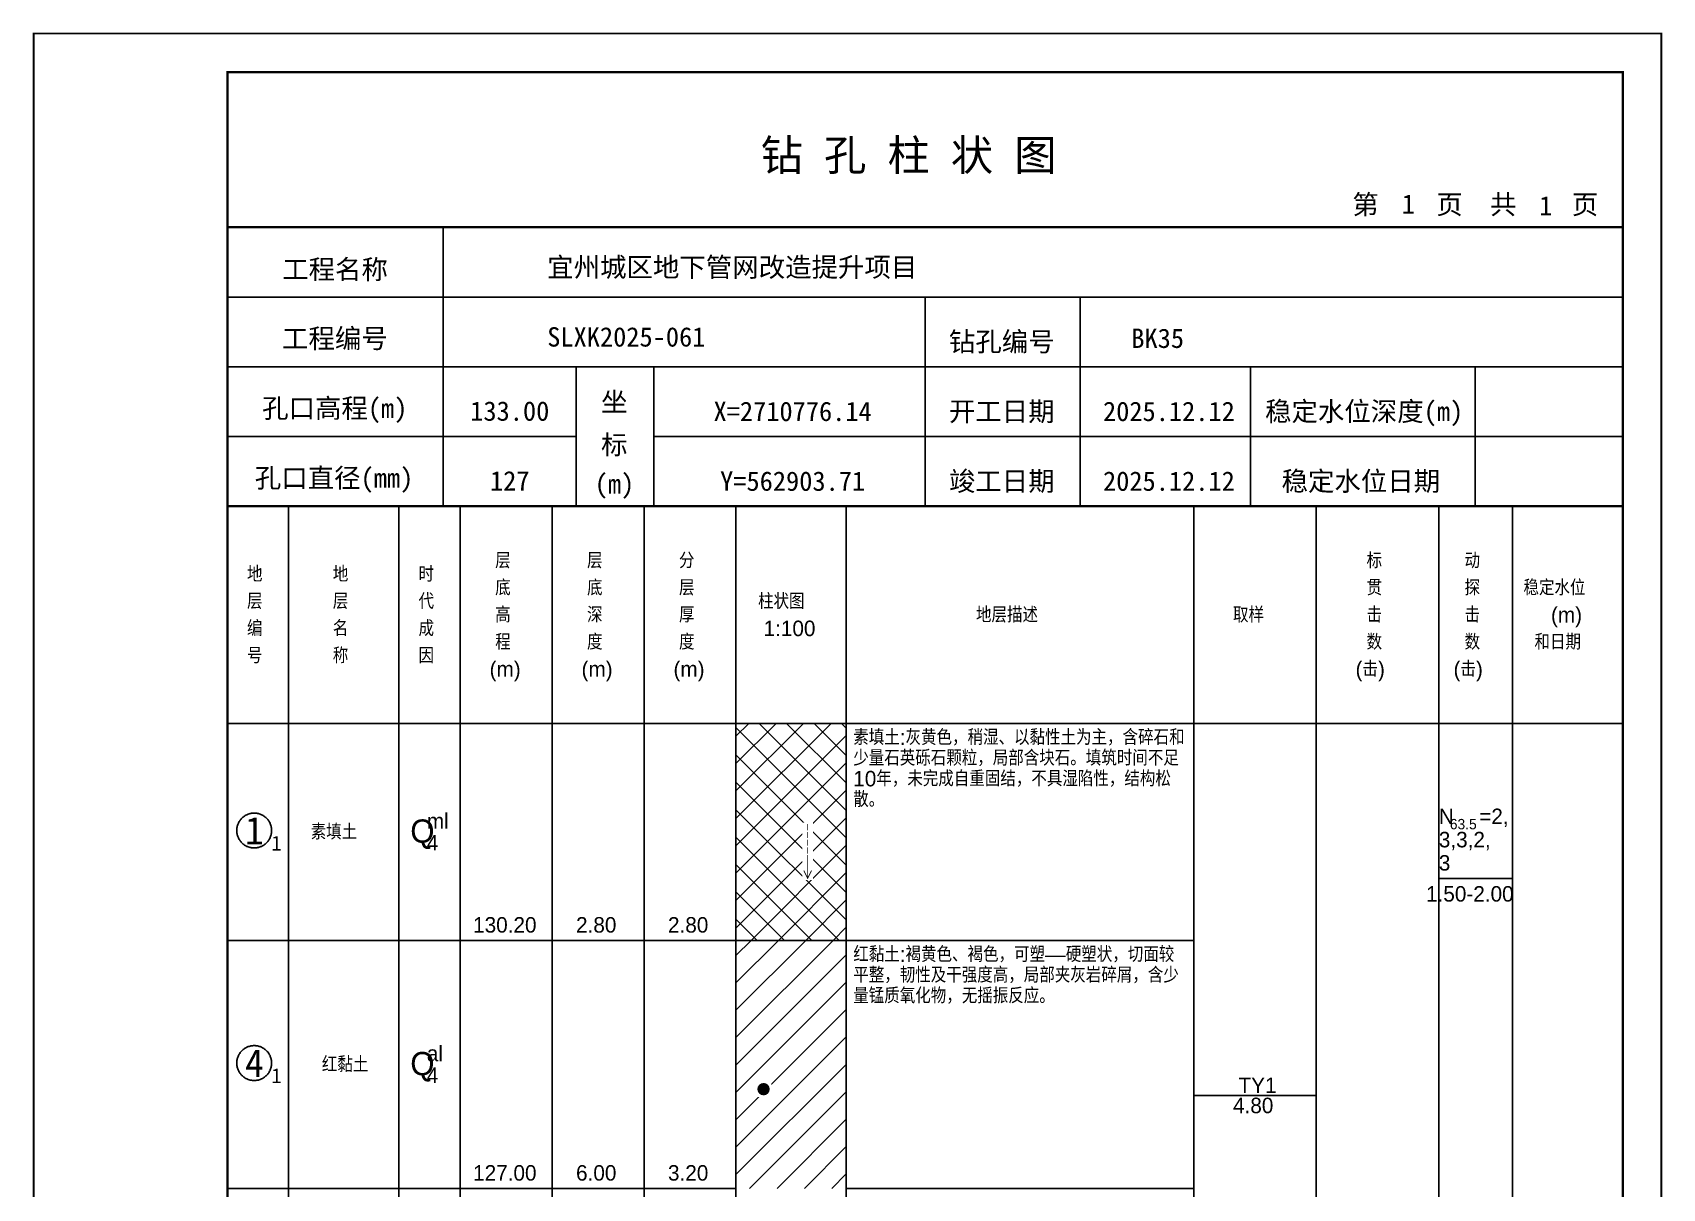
# Model space of a CAD drawing. Header units: millimetres. Extents: x 12489 to 89920, y 4630 to 4927.
# Drawn here: x 19969.3 to 20179.6, y 4777.7 to 4926.8 of the extents above; entities that cross this region are included whole.
import ezdxf
from ezdxf.enums import TextEntityAlignment as Align

# ---------------------------------------------------------------- set-up
doc = ezdxf.new("R2010")
doc.units = ezdxf.units.MM
doc.layers.add('GICAD_QUYANG', color=7, linetype='Continuous')
doc.layers.add('ZZT_TC', color=7, linetype='Continuous')
doc.styles.add('成果图图块', font='', dxfattribs={"height": 2.5})
doc.styles.add('成果图模板', font='')
doc.styles.add('成果图模板标题', font='simhei.ttf')
doc.styles.add('成果图表体', font='Comfont.shx', dxfattribs={"height": 2, "bigfont": 'Hztxt12a.shx'})
doc.styles.get('成果图图块').set_extended_font_data('FangSong_GB2312')
doc.styles.get('成果图模板').set_extended_font_data('FangSong_GB2312')

# ---------------------------------------------------------------- blocks, each defined once
blk = doc.blocks.new('DCBH-1-1-975', base_point=(0.3, -0.11))
at = {"layer": 'ZZT_TC', "color": 7}
blk.add_polyline3d([(-0.19, 2.31, 0), (-0.3, 2.31, 0), (-0.41, 2.3, 0), (-0.52, 2.29, 0), (-0.63, 2.27, 0), (-0.73, 2.24, 0), (-0.84, 2.21, 0), (-0.95, 2.18, 0), (-1.05, 2.14, 0), (-1.15, 2.09, 0), (-1.25, 2.04, 0), (-1.35, 1.99, 0), (-1.44, 1.93, 0), (-1.53, 1.87, 0), (-1.62, 1.8, 0), (-1.7, 1.73, 0), (-1.78, 1.65, 0), (-1.86, 1.57, 0), (-1.93, 1.49, 0), (-2, 1.4, 0), (-2.06, 1.31, 0), (-2.12, 1.22, 0), (-2.17, 1.12, 0), (-2.22, 1.02, 0), (-2.27, 0.92, 0), (-2.31, 0.82, 0), (-2.34, 0.71, 0), (-2.37, 0.61, 0), (-2.4, 0.5, 0), (-2.41, 0.39, 0), (-2.43, 0.28, 0), (-2.44, 0.17, 0), (-2.44, 0.06, 0), (-2.44, -0.05, 0), (-2.43, -0.16, 0), (-2.41, -0.27, 0), (-2.4, -0.38, 0), (-2.37, -0.49, 0), (-2.34, -0.6, 0), (-2.31, -0.7, 0), (-2.27, -0.8, 0), (-2.22, -0.9, 0), (-2.17, -1, 0), (-2.12, -1.1, 0), (-2.06, -1.19, 0), (-2, -1.28, 0), (-1.93, -1.37, 0), (-1.86, -1.45, 0), (-1.78, -1.53, 0), (-1.7, -1.61, 0), (-1.62, -1.68, 0), (-1.53, -1.75, 0), (-1.44, -1.81, 0), (-1.35, -1.87, 0), (-1.25, -1.93, 0), (-1.15, -1.98, 0), (-1.05, -2.02, 0), (-0.95, -2.06, 0), (-0.84, -2.1, 0), (-0.73, -2.13, 0), (-0.63, -2.15, 0), (-0.52, -2.17, 0), (-0.41, -2.18, 0), (-0.3, -2.19, 0), (-0.19, -2.19, 0), (-0.08, -2.19, 0), (0.03, -2.18, 0), (0.14, -2.17, 0), (0.25, -2.15, 0), (0.36, -2.13, 0), (0.47, -2.1, 0), (0.57, -2.06, 0), (0.67, -2.02, 0), (0.77, -1.98, 0), (0.87, -1.93, 0), (0.97, -1.87, 0), (1.06, -1.81, 0), (1.15, -1.75, 0), (1.24, -1.68, 0), (1.32, -1.61, 0), (1.4, -1.53, 0), (1.48, -1.45, 0), (1.55, -1.37, 0), (1.62, -1.28, 0), (1.68, -1.19, 0), (1.74, -1.1, 0), (1.8, -1, 0), (1.85, -0.9, 0), (1.89, -0.8, 0), (1.93, -0.7, 0), (1.97, -0.6, 0), (2, -0.49, 0), (2.02, -0.38, 0), (2.04, -0.27, 0), (2.05, -0.16, 0), (2.06, -0.05, 0), (2.06, 0.06, 0), (2.06, 0.17, 0), (2.05, 0.28, 0), (2.04, 0.39, 0), (2.02, 0.5, 0), (2, 0.61, 0), (1.97, 0.71, 0), (1.93, 0.82, 0), (1.89, 0.92, 0), (1.85, 1.02, 0), (1.8, 1.12, 0), (1.74, 1.22, 0), (1.68, 1.31, 0), (1.62, 1.4, 0), (1.55, 1.49, 0), (1.48, 1.57, 0), (1.4, 1.65, 0), (1.32, 1.73, 0), (1.24, 1.8, 0), (1.15, 1.87, 0), (1.06, 1.93, 0), (0.97, 1.99, 0), (0.87, 2.04, 0), (0.77, 2.09, 0), (0.67, 2.14, 0), (0.57, 2.18, 0), (0.47, 2.21, 0), (0.36, 2.24, 0), (0.25, 2.27, 0), (0.14, 2.29, 0), (0.03, 2.3, 0), (-0.08, 2.31, 0), (-0.19, 2.31, 0)], dxfattribs=at)
at = {"style": '成果图图块'}
blk.add_text('1', height=3.57, dxfattribs=at).set_placement((-0.16, -1.74), align=Align.CENTER)
blk.add_text('1', height=1.91, dxfattribs=at).set_placement((2.03, -2.53))
blk = doc.blocks.new('DCBH-1-1-976', base_point=(0.3, -0.11))
at = {"layer": 'ZZT_TC', "color": 7}
blk.add_polyline3d([(-0.19, 2.31, 0), (-0.3, 2.31, 0), (-0.41, 2.3, 0), (-0.52, 2.29, 0), (-0.63, 2.27, 0), (-0.73, 2.24, 0), (-0.84, 2.21, 0), (-0.95, 2.18, 0), (-1.05, 2.14, 0), (-1.15, 2.09, 0), (-1.25, 2.04, 0), (-1.35, 1.99, 0), (-1.44, 1.93, 0), (-1.53, 1.87, 0), (-1.62, 1.8, 0), (-1.7, 1.73, 0), (-1.78, 1.65, 0), (-1.86, 1.57, 0), (-1.93, 1.49, 0), (-2, 1.4, 0), (-2.06, 1.31, 0), (-2.12, 1.22, 0), (-2.17, 1.12, 0), (-2.22, 1.02, 0), (-2.27, 0.92, 0), (-2.31, 0.82, 0), (-2.34, 0.71, 0), (-2.37, 0.61, 0), (-2.4, 0.5, 0), (-2.41, 0.39, 0), (-2.43, 0.28, 0), (-2.44, 0.17, 0), (-2.44, 0.06, 0), (-2.44, -0.05, 0), (-2.43, -0.16, 0), (-2.41, -0.27, 0), (-2.4, -0.38, 0), (-2.37, -0.49, 0), (-2.34, -0.6, 0), (-2.31, -0.7, 0), (-2.27, -0.8, 0), (-2.22, -0.9, 0), (-2.17, -1, 0), (-2.12, -1.1, 0), (-2.06, -1.19, 0), (-2, -1.28, 0), (-1.93, -1.37, 0), (-1.86, -1.45, 0), (-1.78, -1.53, 0), (-1.7, -1.61, 0), (-1.62, -1.68, 0), (-1.53, -1.75, 0), (-1.44, -1.81, 0), (-1.35, -1.87, 0), (-1.25, -1.93, 0), (-1.15, -1.98, 0), (-1.05, -2.02, 0), (-0.95, -2.06, 0), (-0.84, -2.1, 0), (-0.73, -2.13, 0), (-0.63, -2.15, 0), (-0.52, -2.17, 0), (-0.41, -2.18, 0), (-0.3, -2.19, 0), (-0.19, -2.19, 0), (-0.08, -2.19, 0), (0.03, -2.18, 0), (0.14, -2.17, 0), (0.25, -2.15, 0), (0.36, -2.13, 0), (0.47, -2.1, 0), (0.57, -2.06, 0), (0.67, -2.02, 0), (0.77, -1.98, 0), (0.87, -1.93, 0), (0.97, -1.87, 0), (1.06, -1.81, 0), (1.15, -1.75, 0), (1.24, -1.68, 0), (1.32, -1.61, 0), (1.4, -1.53, 0), (1.48, -1.45, 0), (1.55, -1.37, 0), (1.62, -1.28, 0), (1.68, -1.19, 0), (1.74, -1.1, 0), (1.8, -1, 0), (1.85, -0.9, 0), (1.89, -0.8, 0), (1.93, -0.7, 0), (1.97, -0.6, 0), (2, -0.49, 0), (2.02, -0.38, 0), (2.04, -0.27, 0), (2.05, -0.16, 0), (2.06, -0.05, 0), (2.06, 0.06, 0), (2.06, 0.17, 0), (2.05, 0.28, 0), (2.04, 0.39, 0), (2.02, 0.5, 0), (2, 0.61, 0), (1.97, 0.71, 0), (1.93, 0.82, 0), (1.89, 0.92, 0), (1.85, 1.02, 0), (1.8, 1.12, 0), (1.74, 1.22, 0), (1.68, 1.31, 0), (1.62, 1.4, 0), (1.55, 1.49, 0), (1.48, 1.57, 0), (1.4, 1.65, 0), (1.32, 1.73, 0), (1.24, 1.8, 0), (1.15, 1.87, 0), (1.06, 1.93, 0), (0.97, 1.99, 0), (0.87, 2.04, 0), (0.77, 2.09, 0), (0.67, 2.14, 0), (0.57, 2.18, 0), (0.47, 2.21, 0), (0.36, 2.24, 0), (0.25, 2.27, 0), (0.14, 2.29, 0), (0.03, 2.3, 0), (-0.08, 2.31, 0), (-0.19, 2.31, 0)], dxfattribs=at)
at = {"style": '成果图图块'}
blk.add_text('4', height=3.57, dxfattribs=at).set_placement((-0.16, -1.74), align=Align.CENTER)
blk.add_text('1', height=1.91, dxfattribs=at).set_placement((2.03, -2.53))
blk = doc.blocks.new('gkqy1.dwg', base_point=(0.8, 0))
blk.add_wipeout([(-0.2, -0.2), (1.8, -0.2), (1.8, 1.8), (-0.2, 1.8)])
at = {"layer": 'GICAD_QUYANG'}
h = blk.add_hatch(color=7, dxfattribs=at)
edge = h.paths.add_edge_path()
edge.add_arc((0.8, 0.8), 0.8, 0, 360)
blk = doc.blocks.new('zztGLdt.dwg', base_point=(0.5, 0))
blk.add_wipeout([(-0.2, -0.2), (1.2, -0.2), (1.2, 3.2), (-0.2, 3.2)])
at = {"color": 7, "const_width": 0.1}
for points in [[(0.5, 3), (0.5, 0)], [(0, 1), (0.5, 0), (1, 1)]]:
    blk.add_lwpolyline(points, dxfattribs=at)
blk = doc.blocks.new('钻孔柱状图路桥昇龙制图梁世成校核莫家里.dwg35', base_point=(25, 236))
for p, q in [((52.82, 236), (52.82, 272)), ((25, 263), (205, 263)), ((115, 236), (115, 263)), ((135, 236), (135, 263)), ((25, 254), (205, 254)), ((70, 236), (70, 254)), ((80, 236), (80, 254)), ((157, 236), (157, 254)), ((185.95, 236), (185.95, 254)), ((25, 245), (70, 245)), ((80, 245), (205, 245))]:
    blk.add_line(p, q)
for points, const_width in [([(0, 0), (210, 0), (210, 297), (0, 297)], 0.25), ([(25, 5), (205, 5), (205, 292), (25, 292)], 0.3)]:
    blk.add_lwpolyline(points, close=True, dxfattribs=dict(const_width=const_width))
at = {"const_width": 0.3}
for points in [[(25, 272), (205, 272)], [(25, 236), (205, 236)]]:
    blk.add_lwpolyline(points, dxfattribs=at)
for s, height, style, p in [('钻 孔 柱 状 图', 4, '成果图模板标题', (93.8, 279.31)), ('第', 2.5, '成果图模板', (170.12, 273.7)), ('页', 2.5, '成果图模板', (180.96, 273.7)), ('共', 2.5, '成果图模板', (187.88, 273.7)), ('页', 2.5, '成果图模板', (198.44, 273.7)), ('工程名称', 2.5, '成果图模板', (32.07, 265.32)), ('宜州城区地下管网改造提升项目', 2.5, '成果图模板', (66.26, 265.61)), ('工程编号', 2.5, '成果图模板', (32.05, 256.41)), ('SLXK2025-061', 2.5, '成果图模板', (66.26, 256.61)), ('钻孔编号', 2.5, '成果图模板', (118.08, 256)), ('BK35', 2.5, '成果图模板', (141.61, 256.43)), ('孔口高程(m)', 2.5, '成果图模板', (29.48, 247.41)), ('坐', 2.5, '成果图模板', (73.21, 248.24)), ('开工日期', 2.5, '成果图模板', (118.08, 247)), ('稳定水位深度(m)', 2.5, '成果图模板', (158.86, 247)), ('标', 2.5, '成果图模板', (73.21, 242.7)), ('孔口直径(mm)', 2.5, '成果图模板', (28.54, 238.41)), ('(m) ', 2.5, '成果图模板', (72.38, 237.65)), ('竣工日期', 2.5, '成果图模板', (118.08, 238)), ('稳定水位日期', 2.5, '成果图模板', (160.99, 238))]:
    blk.add_text(s, height=height, dxfattribs=dict(style=style)).set_placement(p)
at = {"style": '成果图模板'}
for s, p in [('1', (177.35, 273.74)), ('1', (195.08, 273.53)), ('133.00', (61.43, 247.04)), ('X=2710776.14', (97.92, 247)), ('2025.12.12', (146.46, 247)), ('127', (61.43, 238.04)), ('Y=562903.71', (97.92, 238)), ('2025.12.12', (146.46, 238))]:
    blk.add_text(s, height=2.5, dxfattribs=at).set_placement(p, align=Align.CENTER)

msp = doc.modelspace()

# ---------------------------------------------------------------- hatches: boundary and pattern name
at = {"linetype": 'Continuous'}
h = msp.add_hatch(dxfattribs=at)
h.set_pattern_fill('GKSTT', scale=0.5, style=0, pattern_type=2)
h.set_pattern_definition([(45, (0, 0), (-1.76776695, 1.76776695), []), (135, (0, 0), (-1.76776695, -1.76776695), [])])
h.paths.add_polyline_path([(20060.06, 4809.71), (20074.29, 4809.71), (20074.29, 4837.71), (20060.06, 4837.71)])
h = msp.add_hatch(dxfattribs=at)
h.set_pattern_fill('GKNXT', scale=0.5, style=0, pattern_type=2)
h.set_pattern_definition([(45, (0, 0), (-1.76776695, 1.76776695), [])])
h.paths.add_polyline_path([(20060.06, 4777.71), (20074.29, 4777.71), (20074.29, 4809.71), (20060.06, 4809.71)])

# ---------------------------------------------------------------- linework, layer by layer
at = {"color": 0}
for p, q in [((19994.45, 4837.71), (20002.35, 4837.71)), ((19994.45, 4809.71), (19994.45, 4837.71)), ((20002.35, 4809.71), (20002.35, 4837.71)), ((19994.45, 4809.71), (20002.35, 4809.71)), ((19994.45, 4809.71), (20002.35, 4809.71)), ((19994.45, 4777.71), (19994.45, 4809.71)), ((20002.35, 4777.71), (20002.35, 4809.71)), ((19994.45, 4777.71), (20002.35, 4777.71))]:
    msp.add_line(p, q, dxfattribs=at)
for points in [[(19994.45, 4865.71), (20002.35, 4865.71)], [(19994.45, 4837.71), (19994.45, 4865.71)], [(20002.35, 4837.71), (20002.35, 4865.71)], [(20002.35, 4865.71), (20016.58, 4865.71)], [(20002.35, 4837.71), (20002.35, 4865.71)], [(20016.58, 4837.71), (20016.58, 4865.71)], [(20016.58, 4865.71), (20024.49, 4865.71)], [(20016.58, 4837.71), (20016.58, 4865.71)], [(20024.49, 4837.71), (20024.49, 4865.71)], [(20024.49, 4865.71), (20036.35, 4865.71)], [(20024.49, 4837.71), (20024.49, 4865.71)], [(20036.35, 4837.71), (20036.35, 4865.71)], [(20036.35, 4865.71), (20048.2, 4865.71)], [(20036.35, 4837.71), (20036.35, 4865.71)], [(20048.2, 4837.71), (20048.2, 4865.71)], [(20048.2, 4865.71), (20060.06, 4865.71)], [(20048.2, 4837.71), (20048.2, 4865.71)], [(20060.06, 4837.71), (20060.06, 4865.71)], [(20060.06, 4865.71), (20074.29, 4865.71)], [(20060.06, 4837.71), (20060.06, 4865.71)], [(20074.29, 4837.71), (20074.29, 4865.71)], [(20074.29, 4865.71), (20119.11, 4865.71)], [(20074.29, 4837.71), (20074.29, 4865.71)], [(20119.11, 4837.71), (20119.11, 4865.71)], [(20119.11, 4865.71), (20134.92, 4865.71)], [(20119.11, 4837.71), (20119.11, 4865.71)], [(20134.92, 4837.71), (20134.92, 4865.71)], [(20134.92, 4865.71), (20150.73, 4865.71)], [(20134.92, 4837.71), (20134.92, 4865.71)], [(20150.73, 4837.71), (20150.73, 4865.71)], [(20150.73, 4865.71), (20160.22, 4865.71)], [(20150.73, 4837.71), (20150.73, 4865.71)], [(20160.22, 4837.71), (20160.22, 4865.71)], [(20160.22, 4865.71), (20174.45, 4865.71)], [(20160.22, 4837.71), (20160.22, 4865.71)], [(20174.45, 4837.71), (20174.45, 4865.71)], [(19994.45, 4837.71), (20002.35, 4837.71)], [(19994.45, 4643.71), (19994.45, 4837.71)], [(19994.45, 4837.71), (20002.35, 4837.71)], [(20002.35, 4643.71), (20002.35, 4837.71)], [(20002.35, 4837.71), (20016.58, 4837.71)], [(20002.35, 4643.71), (20002.35, 4837.71)], [(20002.35, 4837.71), (20016.58, 4837.71)], [(20002.35, 4837.71), (20016.58, 4837.71)], [(20002.35, 4809.71), (20002.35, 4837.71)], [(20016.58, 4643.71), (20016.58, 4837.71)], [(20016.58, 4809.71), (20016.58, 4837.71)], [(20016.58, 4837.71), (20024.49, 4837.71)], [(20016.58, 4643.71), (20016.58, 4837.71)], [(20016.58, 4837.71), (20024.49, 4837.71)], [(20016.58, 4837.71), (20024.49, 4837.71)], [(20016.58, 4809.71), (20016.58, 4837.71)], [(20024.49, 4643.71), (20024.49, 4837.71)], [(20024.49, 4809.71), (20024.49, 4837.71)], [(20024.49, 4837.71), (20036.35, 4837.71)], [(20024.49, 4643.71), (20024.49, 4837.71)], [(20024.49, 4837.71), (20036.35, 4837.71)], [(20024.49, 4837.71), (20036.35, 4837.71)], [(20024.49, 4809.71), (20024.49, 4837.71)], [(20036.35, 4643.71), (20036.35, 4837.71)], [(20036.35, 4809.71), (20036.35, 4837.71)], [(20036.35, 4837.71), (20048.2, 4837.71)], [(20036.35, 4643.71), (20036.35, 4837.71)], [(20036.35, 4837.71), (20048.2, 4837.71)], [(20036.35, 4837.71), (20048.2, 4837.71)], [(20036.35, 4809.71), (20036.35, 4837.71)], [(20048.2, 4643.71), (20048.2, 4837.71)], [(20048.2, 4809.71), (20048.2, 4837.71)], [(20048.2, 4837.71), (20060.06, 4837.71)], [(20048.2, 4643.71), (20048.2, 4837.71)], [(20048.2, 4837.71), (20060.06, 4837.71)], [(20048.2, 4837.71), (20060.06, 4837.71)], [(20048.2, 4809.71), (20048.2, 4837.71)], [(20060.06, 4643.71), (20060.06, 4837.71)], [(20060.06, 4809.71), (20060.06, 4837.71)], [(20060.06, 4837.71), (20074.29, 4837.71)], [(20060.06, 4643.71), (20060.06, 4837.71)], [(20060.06, 4837.71), (20074.29, 4837.71)], [(20074.29, 4643.71), (20074.29, 4837.71)], [(20074.29, 4837.71), (20119.11, 4837.71)], [(20074.29, 4643.71), (20074.29, 4837.71)], [(20074.29, 4837.71), (20119.11, 4837.71)], [(20074.29, 4837.71), (20119.11, 4837.71)], [(20074.29, 4809.71), (20074.29, 4837.71)], [(20119.11, 4643.71), (20119.11, 4837.71)], [(20119.11, 4809.71), (20119.11, 4837.71)], [(20119.11, 4837.71), (20134.92, 4837.71)], [(20119.11, 4643.71), (20119.11, 4837.71)], [(20119.11, 4837.71), (20134.92, 4837.71)], [(20134.92, 4643.71), (20134.92, 4837.71)], [(20134.92, 4837.71), (20150.73, 4837.71)], [(20134.92, 4643.71), (20134.92, 4837.71)], [(20134.92, 4837.71), (20150.73, 4837.71)], [(20150.73, 4643.71), (20150.73, 4837.71)], [(20150.73, 4837.71), (20160.22, 4837.71)], [(20150.73, 4643.71), (20150.73, 4837.71)], [(20150.73, 4837.71), (20160.22, 4837.71)], [(20150.73, 4837.71), (20160.22, 4837.71)], [(20150.73, 4817.71), (20150.73, 4837.71)], [(20160.22, 4643.71), (20160.22, 4837.71)], [(20160.22, 4817.71), (20160.22, 4837.71)], [(20160.22, 4837.71), (20174.45, 4837.71)], [(20160.22, 4643.71), (20160.22, 4837.71)], [(20160.22, 4837.71), (20174.45, 4837.71)], [(20174.45, 4643.71), (20174.45, 4837.71)], [(20150.73, 4817.71), (20160.22, 4817.71)], [(20002.35, 4809.71), (20016.58, 4809.71)], [(20002.35, 4809.71), (20016.58, 4809.71)], [(20002.35, 4777.71), (20002.35, 4809.71)], [(20016.58, 4777.71), (20016.58, 4809.71)], [(20016.58, 4809.71), (20024.49, 4809.71)], [(20016.58, 4809.71), (20024.49, 4809.71)], [(20016.58, 4777.71), (20016.58, 4809.71)], [(20024.49, 4777.71), (20024.49, 4809.71)], [(20024.49, 4809.71), (20036.35, 4809.71)], [(20024.49, 4809.71), (20036.35, 4809.71)], [(20024.49, 4777.71), (20024.49, 4809.71)], [(20036.35, 4777.71), (20036.35, 4809.71)], [(20036.35, 4809.71), (20048.2, 4809.71)], [(20036.35, 4809.71), (20048.2, 4809.71)], [(20036.35, 4777.71), (20036.35, 4809.71)], [(20048.2, 4777.71), (20048.2, 4809.71)], [(20048.2, 4809.71), (20060.06, 4809.71)], [(20048.2, 4809.71), (20060.06, 4809.71)], [(20048.2, 4777.71), (20048.2, 4809.71)], [(20060.06, 4777.71), (20060.06, 4809.71)], [(20074.29, 4809.71), (20119.11, 4809.71)], [(20074.29, 4809.71), (20119.11, 4809.71)], [(20074.29, 4777.71), (20074.29, 4809.71)], [(20119.11, 4777.71), (20119.11, 4809.71)], [(20119.11, 4789.71), (20134.92, 4789.71)], [(20002.35, 4777.71), (20016.58, 4777.71)], [(20016.58, 4777.71), (20024.49, 4777.71)], [(20024.49, 4777.71), (20036.35, 4777.71)], [(20036.35, 4777.71), (20048.2, 4777.71)], [(20048.2, 4777.71), (20060.06, 4777.71)], [(20074.29, 4777.71), (20119.11, 4777.71)]]:
    msp.add_lwpolyline(points, dxfattribs=at)
at = {"color": 7, "flags": 128}
msp.add_lwpolyline([(20060.06, 4809.71), (20074.29, 4809.71)], dxfattribs=at)

# ---------------------------------------------------------------- block references
for name, p in [('DCBH-1-1-975', (19998.4, 4823.71)), ('DCBH-1-1-976', (19998.4, 4793.71))]:
    msp.add_blockref(name, p)

# ---------------------------------------------------------------- texts
at = {"color": 0, "style": '成果图表体'}
for s, height, p in [('层', 2, (20029, 4857.71)), ('层', 2, (20040.85, 4857.71)), ('分', 2, (20052.71, 4857.71)), ('标', 2, (20141.41, 4857.71)), ('动', 2, (20154.05, 4857.71)), ('地', 2, (19996.98, 4855.96)), ('地', 2, (20008.05, 4855.96)), ('时', 2, (20019.11, 4855.96)), ('底', 2, (20029, 4854.21)), ('底', 2, (20040.85, 4854.21)), ('层', 2, (20052.71, 4854.21)), ('贯', 2, (20141.41, 4854.21)), ('探', 2, (20154.05, 4854.21)), ('稳定水位', 2, (20161.65, 4854.21)), ('层', 2, (19996.98, 4852.46)), ('层', 2, (20008.05, 4852.46)), ('代', 2, (20019.11, 4852.46)), ('高', 2, (20029, 4850.71)), ('深', 2, (20040.85, 4850.71)), ('厚', 2, (20052.71, 4850.71)), ('柱状图', 2, (20062.91, 4852.46)), ('地层描述', 2, (20091.02, 4850.71)), ('取样', 2, (20124.18, 4850.71)), ('击', 2, (20141.41, 4850.71)), ('击', 2, (20154.05, 4850.71)), ('(m)', 2, (20165.2, 4850.71)), ('编', 2, (19996.98, 4848.96)), ('名', 2, (20008.05, 4848.96)), ('成', 2, (20019.11, 4848.96)), ('1:100', 2, (20063.62, 4848.96)), ('程', 2, (20029, 4847.21)), ('度', 2, (20040.85, 4847.21)), ('度', 2, (20052.71, 4847.21)), ('数', 2, (20141.41, 4847.21)), ('数', 2, (20154.05, 4847.21)), ('和日期', 2, (20163.07, 4847.21)), ('号', 2, (19996.98, 4845.46)), ('称', 2, (20008.05, 4845.46)), ('因', 2, (20019.11, 4845.46)), ('(m)', 2, (20028.28, 4843.71)), ('(m)', 2, (20040.14, 4843.71)), ('(m)', 2, (20052, 4843.71)), ('(击)', 2, (20139.99, 4843.71)), ('(击)', 2, (20152.63, 4843.71)), ('Q', 3, (20018.05, 4822.31)), ('ml', 2, (20020.18, 4824.11)), ('N', 2, (20150.73, 4824.71)), ('63.5', 1.333, (20152.15, 4824.04)), ('=2,', 2, (20155.94, 4824.71)), ('素填土', 2, (20005.2, 4822.71)), ('4', 2, (20020.18, 4821.31)), ('3,3,2,', 2, (20150.73, 4821.71)), ('3', 2, (20150.73, 4818.71)), ('1.50-2.00', 2, (20149.08, 4814.71)), ('130.20', 2, (20026.15, 4810.71)), ('2.80', 2, (20039.43, 4810.71)), ('2.80', 2, (20051.29, 4810.71)), ('al', 2, (20020.18, 4794.11)), ('红黏土', 2, (20006.63, 4792.71)), ('Q', 3, (20018.05, 4792.31)), ('4', 2, (20020.18, 4791.31)), ('TY1', 2, (20124.89, 4790.01)), ('4.80', 2, (20124.18, 4787.41)), ('127.00', 2, (20026.15, 4778.71)), ('6.00', 2, (20039.43, 4778.71)), ('3.20', 2, (20051.29, 4778.71))]:
    msp.add_text(s, height=height, dxfattribs=at).set_placement(p)
at = {"color": 0, "char_height": 2, "width": 43.0292, "attachment_point": 1, "line_spacing_factor": 0.8, "style": '成果图表体'}
for s, insert in [('素填土:灰黄色，稍湿、以黏性土为主，含碎石和少量石英砾石颗粒，局部含块石。填筑时间不足10年，未完成自重固结，不具湿陷性，结构松散。', (20075.19, 4836.91)), ('红黏土:褐黄色、褐色，可塑—硬塑状，切面较平整，韧性及干强度高，局部夹灰岩碎屑，含少量锰质氧化物，无摇振反应。', (20075.19, 4808.91))]:
    msp.add_mtext(s, dxfattribs=dict(at, insert=insert))

# ---------------------------------------------------------------- next in the draw order: block references
for name, p in [('zztGLdt.dwg', (20069.31, 4821.71)), ('gkqy1.dwg', (20063.62, 4789.71))]:
    msp.add_blockref(name, p)

# ---------------------------------------------------------------- next in the draw order: block references
msp.add_blockref('zztGLdt.dwg', (20069.31, 4820.71))

# ---------------------------------------------------------------- next in the draw order: block references
msp.add_blockref('zztGLdt.dwg', (20069.31, 4819.71))

# ---------------------------------------------------------------- next in the draw order: block references
msp.add_blockref('zztGLdt.dwg', (20069.31, 4818.71))

# ---------------------------------------------------------------- next in the draw order: block references
msp.add_blockref('zztGLdt.dwg', (20069.31, 4817.71))

# ---------------------------------------------------------------- next in the draw order: block references
msp.add_blockref('钻孔柱状图路桥昇龙制图梁世成校核莫家里.dwg35', (19994.45, 4865.71))

doc.saveas('drawing.dxf')
